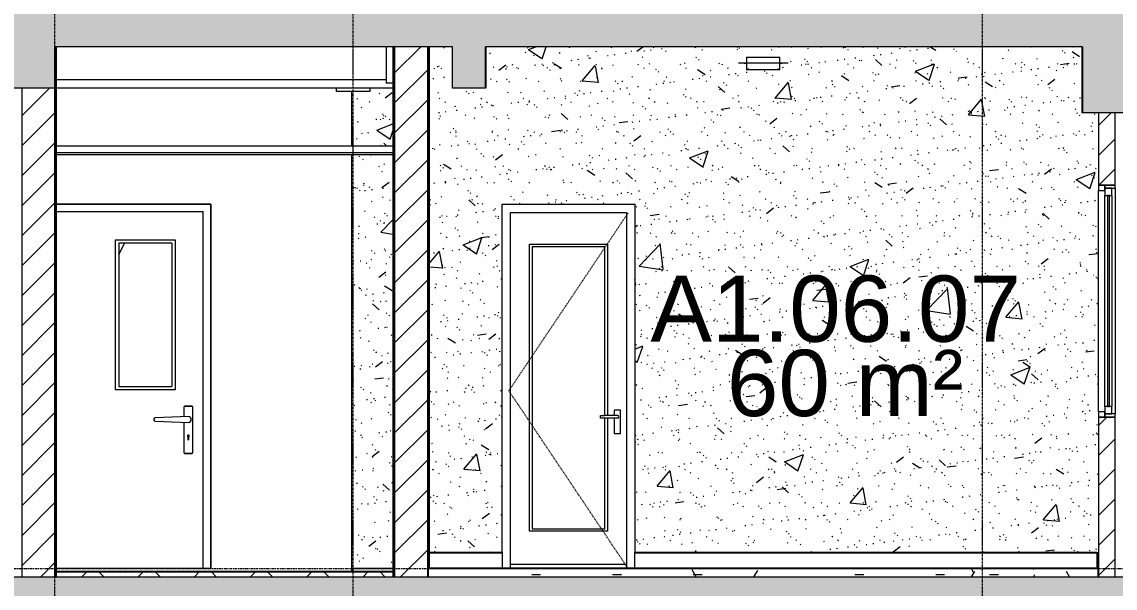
# Model space of a CAD drawing. Header units: millimetres. Extents: x 25061 to 259291, y -8723 to 35400.
# Drawn here: x 236610 to 243210, y 19082 to 22500 of the extents above; entities that cross this region are included whole.
import ezdxf

# ---------------------------------------------------------------- set-up
doc = ezdxf.new("R2010")
doc.units = ezdxf.units.MM
for name, pattern in [('Centre', [31.75, 6.35, -4.7625, 15.875, -4.7625]), ('Dash', [6.35, 3.175, -3.175]), ('Grid Line', [22.225, 12.7, -3.175, 3.175, -3.175])]:
    doc.linetypes.add(name, pattern=pattern)
for name, color, linetype, lineweight in [('0-2', 50, 'Continuous', 5), ('A-AREA-IDEN', 2, 'Continuous', 9), ('A-CLNG', 13, 'Continuous', 9), ('A-CLNG-3', 13, 'Continuous', 18), ('A-CLNG-PATT-3', 13, 'Continuous', 9), ('A-DETL-GENF-2', 7, 'Continuous', 9), ('A-DETL-GENF-HDLN-1', 7, 'Dash', 9), ('A-DETL-THIN', 151, 'Continuous', 9), ('A-DOOR', 31, 'Continuous', 9), ('A-DOOR-1', 7, 'Continuous', 9), ('A-DOOR-FRAM', 31, 'Continuous', 9), ('A-FLOR-1', 10, 'Continuous', 25), ('A-FLOR-3', 192, 'Continuous', 25), ('A-FLOR-HRAL-1', 253, 'Continuous', 9), ('A-FLOR-LEVL-2', 51, 'Centre', 9), ('A-FLOR-PATT-3', 8, 'Continuous', 9), ('A-FLOR-PATT-4', 67, 'Continuous', 9), ('A-GLAZ', 151, 'Continuous', 9), ('A-GLAZ-3', 7, 'Continuous', 9), ('A-WALL', 113, 'Continuous', 9), ('A-WALL-1', 113, 'Continuous', 18), ('A-WALL-2', 250, 'Continuous', 18), ('A-WALL-3', 7, 'Continuous', 9), ('A-WALL-PATT-1', 7, 'Continuous', 9), ('A-WALL-PATT-2', 9, 'Continuous', 9), ('A-WALL-PATT-4', 111, 'Continuous', 9), ('E-LITE-EQPM', 33, 'Continuous', 9), ('E-LITE-EQPM-1', 7, 'Continuous', 9), ('I-WALL', 2, 'Continuous', 9), ('I-WALL-1', 250, 'Continuous', 18), ('I-WALL-2', 7, 'Continuous', 9), ('I-WALL-3', 2, 'Continuous', 18), ('S-BEAM-1', 12, 'Continuous', 5), ('S-BEAM-2', 10, 'Continuous', 25), ('S-BEAM-3', 7, 'Continuous', 9), ('S-GRID-1', 1, 'Grid Line', 9)]:
    doc.layers.add(name, color=color, linetype=linetype, lineweight=lineweight)
doc.styles.add('Arial', font='arial.ttf', dxfattribs={"height": 400})
pattern_1 = [(45, (200382.47, 14125), (-84.8528, 84.8528), [])]
pattern_2 = [(50, (200382.5, 14125), (1165.978, -102.01), [121.92, -1341.12]), (355, (200382.5, 14125), (-225.554, 1222.763), [97.536, -1072.896]), (100.451, (200479.6, 14116.5), (940.433, 1120.746), [103.616, -1139.776]), (46.184, (200382.5, 14450.1), (1734.906, -269.074), [182.88, -2011.68]), (96.636, (200527, 14427.7), (1519.38, 1583.536), [155.424, -1709.665]), (351.184, (200382.5, 14450.1), (1519.39, 1583.52), [146.304, -1609.344]), (21, (200545, 14368.8), (970.332, -654.498), [121.92, -1341.12]), (326, (200545, 14368.8), (395.533, 1178.804), [97.536, -1072.896]), (71.451, (200625.9, 14314.3), (1365.87, 524.296), [103.616, -1139.776]), (37.5, (200382.47, 14125), (19.767, 541.1527), [53.645, -1006.246, 53.645, -1035.507, -1076.96]), (37.5, (200382.47, 14125), (19.767, 541.1527), [-2149.043, 53.645, -1023.315]), (7.5, (200382.5, 14125), (427.646, 641.156), [53.645, -567.334, 53.645, -981.862, -410.464]), (7.5, (200382.5, 14125), (427.646, 641.156), [-1656.486, 53.645, -356.819]), (327.5, (200019.96, 14125), (867.782, -36.665), [53.645, -352.755, 53.645, -1214.323, -1682.496]), (327.5, (200019.96, 14125), (867.782, -36.665), [-1674.368, 53.645, -1628.85]), (317.5, (199857.4, 14125), (948.028, 162.731), [53.645, -474.675, 53.645, -788.416, -1194.816]), (317.5, (199857.4, 14125), (948.028, 162.731), [-1370.38, 53.645, -1141.17])]
pattern_3 = [(37.5, (200382.47, 14125), (-5.1206, 156.61216), [5.364, -118.181, 5.364, -132.812, -132.08]), (37.5, (200382.47, 14125), (-5.1206, 156.61216), [-261.722, 5.364, -126.716]), (7.5, (200382.47, 14125), (143.847, 229.3842), [5.364, -61.285, 5.364, -105.989, -42.672]), (7.5, (200382.47, 14125), (143.847, 229.3842), [-178.003, 5.364, -37.308]), (327.5, (200282.5, 14125), (253.11758, 0.46008), [5.364, -35.276, 5.364, -140.94, -191.008]), (327.5, (200282.5, 14125), (253.11758, 0.46008), [-186.944, 5.364, -185.644]), (317.5, (200282.5, 14125), (244.3381, 71.3376), [5.364, -14.956, 5.364, -90.546, -109.728]), (317.5, (200282.5, 14125), (244.3381, 71.3376), [-116.23, 5.364, -104.364])]
pattern_4 = [(45, (200382.47, 14125), (-90.50967, 90.50967), [])]

# ---------------------------------------------------------------- blocks, each defined once
blk = doc.blocks.new('NCV_TKTC_KET CAU_rvt-2-TKCS_MẶT CẮT 2')
at = {"layer": 'S-BEAM-1'}
for points in [[(-41852.6, 22100), (-41852.6, 22100), (-41852.6, 22205.4)], [(-38252.6, 21950), (-38252.5, 21950), (-38252.6, 22205.4)]]:
    blk.add_hatch(color=256, dxfattribs=at).paths.add_polyline_path(points)
at = {"layer": 'S-BEAM-2'}
for p, q in [((-41852.6, 22100), (-41852.6, 22350)), ((-38252.6, 22350), (-38252.6, 21950))]:
    blk.add_line(p, q, dxfattribs=at)
at = {"layer": 'S-BEAM-3'}
for p, q in [((-42452.7, 22350), (-42452.7, 22130)), ((-42452.7, 22150), (-44442.6, 22150)), ((-42412.6, 22130), (-42452.7, 22130)), ((-42412.6, 22100), (-44442.6, 22100)), ((-42752.6, 22080), (-42752.6, 22100)), ((-42552.6, 22080), (-42752.6, 22080)), ((-42552.6, 22100), (-42552.6, 22080))]:
    blk.add_line(p, q, dxfattribs=at)
blk = doc.blocks.new('DOOR_CW_01 CANH MO-PANEL KINH - DIG_02-800x2200-CỬA NHÔM KÍNH-400864-TKCS_MẶT CẮT 2')
at = {"layer": 'A-DETL-GENF-HDLN-1'}
for p, q in [((-116112.6, 6673.5), (-115392.6, 7747)), ((-115392.6, 5600), (-116112.6, 6673.5))]:
    blk.add_line(p, q, dxfattribs=at)
at = {"layer": 'A-DOOR-1'}
for p, q in [((-116102.6, 5600), (-116102.6, 7750)), ((-116102.6, 7750), (-115402.6, 7750)), ((-115402.6, 7750), (-115402.6, 5600)), ((-115987.6, 7558), (-115517.6, 7558)), ((-115987.6, 5826), (-115987.6, 7558)), ((-115532.6, 7543), (-115972.6, 7543)), ((-115972.6, 7543), (-115972.6, 5841)), ((-115532.6, 6524.5), (-115532.6, 7543)), ((-115517.6, 7558), (-115517.6, 6524.5)), ((-115477.3, 6556), (-115477.3, 6524.5)), ((-115437.8, 6556), (-115477.3, 6556)), ((-115437.8, 6416), (-115437.8, 6556)), ((-115558.4, 6524.5), (-115532.6, 6524.5)), ((-115558.4, 6507.5), (-115558.4, 6524.5)), ((-115532.6, 6507.5), (-115558.4, 6507.5)), ((-115457.6, 6524.5), (-115532.6, 6524.5)), ((-115532.6, 5841), (-115532.6, 6507.5)), ((-115457.6, 6507.5), (-115532.6, 6507.5)), ((-115517.6, 6507.5), (-115517.6, 5826)), ((-115477.3, 6507.5), (-115477.3, 6416)), ((-115477.3, 6416), (-115437.8, 6416)), ((-115517.6, 5826), (-115987.6, 5826)), ((-115972.6, 5841), (-115532.6, 5841)), ((-116152.6, 5700), (-116152.6, 5695)), ((-115352.6, 5695), (-115352.6, 5700)), ((-116102.6, 5626), (-115402.6, 5626))]:
    blk.add_line(p, q, dxfattribs=at)
for start, end in [(0, 90), (270, 360)]:
    blk.add_arc((-115457.6, 6516), 8.5, start, end, dxfattribs=at)
blk = doc.blocks.new('M_Fixed - 900 x 1400-V148-TKCS_MẶT CẮT 2')
at = {"layer": 'A-GLAZ-3'}
for p, q in [((-38115.564287, 7915), (-38152.564287, 7915)), ((-38152.564287, 7915), (-38152.564287, 7883)), ((-38152.564287, 7883), (-38115.564287, 7883)), ((-38152.564287, 6547), (-38152.564287, 7883)), ((-38052.564287, 7915), (-38115.564287, 7915)), ((-38115.564287, 7915), (-38115.564287, 7896)), ((-38115.564287, 7883), (-38115.564287, 7915)), ((-38071.564287, 7896), (-38115.564287, 7896)), ((-38115.564287, 7896), (-38115.564287, 7852)), ((-38115.564287, 7896), (-38052.564287, 7896)), ((-38071.564287, 7852), (-38071.564287, 7896)), ((-38052.564287, 7896), (-38052.564287, 7915)), ((-38052.564287, 7896), (-38052.564287, 6534)), ((-38115.564287, 7852), (-38071.564287, 7852)), ((-38115.564287, 6578), (-38115.564287, 7852)), ((-38087.564287, 7852), (-38099.564287, 7852)), ((-38099.564287, 7852), (-38099.564287, 6578)), ((-38087.564287, 6578), (-38087.564287, 7852)), ((-38071.564287, 7852), (-38071.564287, 6578)), ((-38115.564287, 6547), (-38152.564287, 6547)), ((-38152.564287, 6547), (-38152.564287, 6515)), ((-38071.564287, 6578), (-38115.564287, 6578)), ((-38115.564287, 6578), (-38115.564287, 6534)), ((-38115.564287, 6515), (-38115.564287, 6547)), ((-38099.564287, 6578), (-38087.564287, 6578)), ((-38071.564287, 6534), (-38071.564287, 6578)), ((-38152.564287, 6515), (-38115.564287, 6515)), ((-38115.564287, 6534), (-38071.564287, 6534)), ((-38052.564287, 6534), (-38115.564287, 6534)), ((-38115.564287, 6534), (-38115.564287, 6515)), ((-38115.564287, 6515), (-38052.564287, 6515)), ((-38052.564287, 6515), (-38052.564287, 6534))]:
    blk.add_line(p, q, dxfattribs=at)
blk = doc.blocks.new('LIC_08-ĐÈN LED TRÒN GẮN NỔI - LIC_08 - ĐÈN LED TRÒN GẮN NỔI_ P_18W_ ÁNH SÁNG TRẮNG 6000K-V151-TKCS_MẶT CẮT 2')
at = {"layer": 'E-LITE-EQPM-1'}
for p, q in [((-114152.1, 8650), (-114202.1, 8650)), ((-114167.1, 8650), (-114154, 8650)), ((-113940.5, 8650), (-114167.1, 8650)), ((-114152.1, 8687), (-114152.1, 8610)), ((-114152.1, 8687), (-114052.1, 8687)), ((-114052.1, 8687), (-113952.1, 8687)), ((-113952.1, 8610), (-113952.1, 8687)), ((-113902.1, 8650), (-113952.1, 8650)), ((-113949.2, 8650), (-113940.5, 8650)), ((-114052.1, 8610), (-114152.1, 8610)), ((-114142.1, 8618), (-114142.1, 8615)), ((-113952.1, 8610), (-114052.1, 8610)), ((-113962.1, 8615), (-113962.1, 8618))]:
    blk.add_line(p, q, dxfattribs=at)
blk = doc.blocks.new('Railing - Railing-915960-TKCS_MẶT CẮT 2')
at = {"layer": 'A-FLOR-HRAL-1'}
for p, q in [((-40952.564287, 5600), (-40952.564287, 5695)), ((-40952.564287, 5695), (-38162.564287, 5695))]:
    blk.add_line(p, q, dxfattribs=at)
blk = doc.blocks.new('Railing - Railing-915961-TKCS_MẶT CẮT 2')
at = {"layer": 'A-FLOR-HRAL-1'}
for p, q in [((-42192.564287, 5695), (-42202.564287, 5695)), ((-42202.564287, 5695), (-42202.564287, 5600)), ((-42192.564287, 5600), (-42192.564287, 5695)), ((-42192.564287, 5695), (-41752.564287, 5695)), ((-41752.564287, 5695), (-41752.564287, 5600)), ((-38152.564287, 5695), (-38162.564287, 5695)), ((-38162.564287, 5695), (-38162.564287, 5600)), ((-38152.564287, 5600), (-38152.564287, 5695)), ((-42202.564287, 5600), (-42192.564287, 5600)), ((-38162.564287, 5600), (-38152.564287, 5600))]:
    blk.add_line(p, q, dxfattribs=at)
blk = doc.blocks.new('NCV_TKTC_TANG 6 - 8_rvt-6-TKCS_MẶT CẮT 2')
at = {"layer": 'A-FLOR-PATT-4'}
h = blk.add_hatch(dxfattribs=at)
h.set_pattern_fill('FP_36', color=256, style=0, pattern_type=2)
h.set_pattern_definition([(0, (-80880.3, 14125), (650.24, 162.56), [53.645, -434.035, 53.645, -3034.995]), (0, (-80880.3, 14125), (650.24, 162.56), [-541.325, -434.035, 53.645, -921.715, -1625.6]), (0, (-80880.3, 14125), (650.24, 162.56), [-1950.72, 53.645, -434.035, 53.645, -1084.275]), (0, (-80880.3, 14125), (650.24, 162.56), [-2492.045, -271.475, 53.645, -759.155]), (120, (-80636.46, 14206.28), (-465.9011, 481.84436), [53.645, -434.035, 53.645, -3034.995]), (120, (-80636.46, 14206.28), (-465.9011, 481.84436), [-541.325, -434.035, 53.645, -921.715, -1625.6]), (120, (-80636.46, 14206.28), (-465.9011, 481.84436), [-1950.72, 53.645, -434.035, 53.645, -1084.275]), (120, (-80636.46, 14206.28), (-465.9011, 481.84436), [-2492.045, -271.475, 53.645, -759.155]), (240, (-80555.18, 14531.4), (-184.3389, -644.40436), [53.645, -434.035, 53.645, -3034.995]), (240, (-80555.18, 14531.4), (-184.3389, -644.40436), [-541.325, -434.035, 53.645, -921.715, -1625.6]), (240, (-80555.18, 14531.4), (-184.3389, -644.40436), [-1950.72, 53.645, -434.035, 53.645, -1084.275]), (240, (-80555.18, 14531.4), (-184.3389, -644.40436), [-2492.045, -271.475, 53.645, -759.155])])
h.paths.add_polyline_path([(-38152.6, 19150), (-38152.6, 19200), (-42202.6, 19200), (-42202.6, 19150), (-38536.2, 19150)])
at = {"layer": 'A-WALL-PATT-1'}
h = blk.add_hatch(dxfattribs=at)
h.set_pattern_fill('FP_39', color=256, style=0, pattern_type=2)
h.set_pattern_definition([(45, (-80880.3, 14125), (-84.8528, 84.8528), [])])
h.paths.add_polyline_path([(-42192.6, 19300), (-42192.6, 22350), (-42202.6, 22350), (-42202.6, 19300)])
at = {"layer": 'A-WALL-PATT-2'}
h = blk.add_hatch(dxfattribs=at)
h.set_pattern_fill('FP_37', color=256, style=0, pattern_type=2)
h.set_pattern_definition([(50, (-80880.3, 14125), (1165.978, -102.01), [121.92, -1341.12]), (355, (-80880.3, 14125), (-225.554, 1222.763), [97.536, -1072.896]), (100.451, (-80783.1, 14116.5), (940.433, 1120.746), [103.616, -1139.776]), (46.184, (-80880.3, 14450.1), (1734.906, -269.074), [182.88, -2011.68]), (96.636, (-80735.7, 14427.7), (1519.38, 1583.536), [155.424, -1709.665]), (351.184, (-80880.3, 14450.1), (1519.39, 1583.52), [146.304, -1609.344]), (21, (-80717.7, 14368.8), (970.332, -654.498), [121.92, -1341.12]), (326, (-80717.7, 14368.8), (395.533, 1178.804), [97.536, -1072.896]), (71.451, (-80636.9, 14314.3), (1365.87, 524.296), [103.616, -1139.776]), (37.5, (-80880.3, 14125), (19.767, 541.1527), [53.645, -1006.246, 53.645, -1035.507, -1076.96]), (37.5, (-80880.3, 14125), (19.767, 541.1527), [-2149.043, 53.645, -1023.315]), (7.5, (-80880.3, 14125), (427.646, 641.156), [53.645, -567.334, 53.645, -981.862, -410.464]), (7.5, (-80880.3, 14125), (427.646, 641.156), [-1656.486, 53.645, -356.819]), (327.5, (-81242.8, 14125), (867.782, -36.665), [53.645, -352.755, 53.645, -1214.323, -1682.496]), (327.5, (-81242.8, 14125), (867.782, -36.665), [-1674.368, 53.645, -1628.85]), (317.5, (-81405.4, 14125), (948.028, 162.731), [53.645, -474.675, 53.645, -788.416, -1194.816]), (317.5, (-81405.4, 14125), (948.028, 162.731), [-1370.38, 53.645, -1141.17])])
h.paths.add_polyline_path([(-42192.6, 19300), (-41752.6, 19300), (-41752.6, 21400), (-40952.6, 21400), (-40952.6, 19300), (-38152.6, 19300), (-38152.6, 21950), (-38252.6, 21950), (-38252.6, 22350), (-41852.6, 22350), (-41852.6, 22100), (-42052.6, 22100), (-42052.6, 22350), (-42192.6, 22350), (-42192.6, 19346.7)])
h.paths.add_polyline_path([(-40087.2, 22210), (-40277.2, 22210), (-40277.2, 22287), (-40077.2, 22287), (-40077.2, 22210), (-40080.6, 22210)])
h = blk.add_hatch(dxfattribs=at)
h.set_pattern_fill('FP_38', color=256, style=0, pattern_type=2)
h.set_pattern_definition([(37.5, (-80880.3, 14125), (-5.1206, 156.61216), [5.364, -118.181, 5.364, -132.812, -132.08]), (37.5, (-80880.3, 14125), (-5.1206, 156.61216), [-261.722, 5.364, -126.716]), (7.5, (-80880.3, 14125), (143.847, 229.3842), [5.364, -61.285, 5.364, -105.989, -42.672]), (7.5, (-80880.3, 14125), (143.847, 229.3842), [-178.003, 5.364, -37.308]), (327.5, (-80980.28, 14125), (253.11758, 0.46008), [5.364, -35.276, 5.364, -140.94, -191.008]), (327.5, (-80980.28, 14125), (253.11758, 0.46008), [-186.944, 5.364, -185.644]), (317.5, (-80980.28, 14125), (244.3381, 71.3376), [5.364, -14.956, 5.364, -90.546, -109.728]), (317.5, (-80980.28, 14125), (244.3381, 71.3376), [-116.23, 5.364, -104.364])])
h.paths.add_polyline_path([(-42192.6, 19300), (-41752.6, 19300), (-41752.6, 21400), (-40952.6, 21400), (-40952.6, 19300), (-38152.6, 19300), (-38152.6, 21950), (-38252.6, 21950), (-38252.6, 22350), (-41852.6, 22350), (-41852.6, 22100), (-42052.6, 22100), (-42052.6, 22350), (-42192.6, 22350), (-42192.6, 19346.7)])
h.paths.add_polyline_path([(-40087.2, 22210), (-40277.2, 22210), (-40277.2, 22287), (-40077.2, 22287), (-40077.2, 22210), (-40080.6, 22210)])
h = blk.add_hatch(dxfattribs=at)
h.set_pattern_fill('FP_34', color=256, style=0, pattern_type=2)
h.set_pattern_definition([(45, (-80880.3, 14125), (-90.50967, 90.50967), [])])
h.paths.add_polyline_path([(-38152.6, 19150), (-38052.6, 19150), (-38052.6, 20115), (-38152.6, 20115), (-38152.6, 19300)])
h.paths.add_polyline_path([(-38052.6, 21515), (-38052.6, 21950), (-38152.6, 21950), (-38152.6, 21515)])
at = {"layer": 'A-FLOR-1'}
for p, q in [((-38152.6, 19200), (-42202.6, 19200)), ((-42202.6, 19200), (-42202.6, 19150)), ((-38152.6, 19150), (-38152.6, 19200))]:
    blk.add_line(p, q, dxfattribs=at)
at = {"layer": 'A-WALL-2'}
for p, q in [((-38152.6, 21515), (-38052.6, 21515)), ((-38052.6, 20115), (-38152.6, 20115)), ((-38152.6, 19300), (-38152.6, 19150)), ((-38052.6, 19150), (-38052.6, 19250))]:
    blk.add_line(p, q, dxfattribs=at)
at = {"layer": 'A-WALL-3'}
for p, q in [((-38152.6, 21950), (-38152.6, 21515)), ((-38052.6, 21515), (-38052.6, 21950)), ((-38152.6, 20115), (-38152.6, 19300)), ((-38052.6, 19250), (-38052.6, 20115))]:
    blk.add_line(p, q, dxfattribs=at)
at = {"layer": 'I-WALL-1'}
for p, q in [((-42202.6, 22350), (-42202.6, 19300)), ((-42192.6, 19300), (-42192.6, 22350)), ((-42202.6, 19300), (-42192.6, 19300))]:
    blk.add_line(p, q, dxfattribs=at)
at = {"layer": 'I-WALL-2'}
for p, q in [((-41752.6, 19300), (-41752.6, 21400)), ((-41752.6, 21400), (-40952.6, 21400)), ((-40952.6, 21400), (-40952.6, 19300)), ((-42192.6, 19300), (-41752.6, 19300)), ((-40952.6, 19300), (-38162.6, 19300))]:
    blk.add_line(p, q, dxfattribs=at)
at = {"layer": ''}
for name in ['Railing - Railing-915961-TKCS_MẶT CẮT 2', 'Railing - Railing-915960-TKCS_MẶT CẮT 2']:
    blk.add_blockref(name, (0, 13600), dxfattribs=at)
at = {"layer": 'A-DOOR'}
blk.add_blockref('DOOR_CW_01 CANH MO-PANEL KINH - DIG_02-800x2200-CỬA NHÔM KÍNH-400864-TKCS_MẶT CẮT 2', (74400, 13600), dxfattribs=at)
at = {"layer": 'A-GLAZ'}
blk.add_blockref('M_Fixed - 900 x 1400-V148-TKCS_MẶT CẮT 2', (0, 13600), dxfattribs=at)
at = {"layer": 'E-LITE-EQPM'}
blk.add_blockref('LIC_08-ĐÈN LED TRÒN GẮN NỔI - LIC_08 - ĐÈN LED TRÒN GẮN NỔI_ P_18W_ ÁNH SÁNG TRẮNG 6000K-V151-TKCS_MẶT CẮT 2', (73874.9, 13600), dxfattribs=at)
blk = doc.blocks.new('FD_04 - FD_04-900x2200mm-V378-TKCS_MẶT CẮT 2')
at = {"layer": 'A-DOOR'}
h = blk.add_hatch(dxfattribs=at)
h.set_pattern_fill('FP_35', color=256, style=0, pattern_type=2)
h.set_pattern_definition([(63.435, (-78970.7, 14236.3), (-0.002, 1625.6), [567.96, -3066.99]), (63.435, (-80596.3, 14236.3), (-0.002, 1625.6), [567.96, -3066.99]), (63.435, (-78192.5, 14550.35), (-0.002, 1625.6), [567.96, -3066.99]), (63.435, (-79818.1, 14550.35), (-0.002, 1625.6), [567.96, -3066.99]), (63.435, (-78310.3, 14439.5), (-0.002, 1625.6), [567.96, -3066.99]), (63.435, (-79935.9, 14439.5), (-0.002, 1625.6), [567.96, -3066.99]), (63.435, (-78430.35, 15074.4), (-0.002, 1625.6), [276.055, -3358.896]), (63.435, (-80055.95, 15074.4), (-0.002, 1625.6), [276.055, -3358.896]), (63.435, (-78508.9, 14976.15), (-0.002, 1625.6), [567.96, -3066.99]), (63.435, (-80134.5, 14976.15), (-0.002, 1625.6), [567.96, -3066.99]), (63.435, (-78495, 15046.7), (-0.002, 1625.6), [567.96, -3066.99]), (63.435, (-80120.6, 15046.7), (-0.002, 1625.6), [567.96, -3066.99]), (63.435, (-79150.9, 14737.2), (-0.002, 1625.6), [567.96, -3066.99]), (63.435, (-80776.5, 14737.2), (-0.002, 1625.6), [567.96, -3066.99]), (63.435, (-79137, 14820.35), (-0.002, 1625.6), [567.96, -3066.99]), (63.435, (-80762.6, 14820.35), (-0.002, 1625.6), [567.96, -3066.99]), (63.435, (-79133.3, 14880.3), (-0.002, 1625.6), [567.96, -3066.99]), (63.435, (-80758.9, 14880.3), (-0.002, 1625.6), [567.96, -3066.99])])
h.paths.add_polyline_path([(-44067.6, 20300), (-43747.6, 20300), (-43747.6, 21165), (-44067.6, 21165), (-44067.6, 20354.7)])
for p, q in [((-44087.6, 21185), (-43727.6, 21185)), ((-44087.6, 20280), (-44087.6, 21185)), ((-44067.6, 21165), (-44067.6, 20300)), ((-43747.6, 21165), (-44067.6, 21165)), ((-43747.6, 21165), (-43747.6, 20300)), ((-43727.6, 21185), (-43727.6, 20280)), ((-43727.6, 20280), (-44087.6, 20280)), ((-44067.6, 20300), (-43747.6, 20300)), ((-43675.1, 20172.5), (-43675.1, 20116.5)), ((-43627.6, 20180), (-43667.6, 20180)), ((-43667.6, 20180), (-43627.6, 20180)), ((-43620.1, 19902.5), (-43620.1, 20172.5)), ((-43647.6, 20117.5), (-43847.9, 20110)), ((-43847.9, 20090), (-43647.6, 20082.5)), ((-43675.1, 20083.5), (-43675.1, 19902.5)), ((-43648.3, 19997), (-43648.3, 20003)), ((-43646.9, 20003), (-43646.9, 19997)), ((-43651.1, 19995.1), (-43651.1, 19981.2)), ((-43644.1, 19981.2), (-43644.1, 19995.1)), ((-43667.5, 19895), (-43627.6, 19895)), ((-43627.6, 19895), (-43667.5, 19895))]:
    blk.add_line(p, q, dxfattribs=at)
at = {"layer": 'A-DOOR', "flags": 128}
for points in [[(-43667.6, 20180), (-43667.9, 20180), (-43668.2, 20180), (-43668.5, 20179.9), (-43668.8, 20179.9), (-43669.1, 20179.9), (-43669.3, 20179.8), (-43669.6, 20179.7), (-43669.9, 20179.6), (-43670.2, 20179.5), (-43670.5, 20179.4), (-43670.8, 20179.3), (-43671, 20179.2), (-43671.3, 20179), (-43671.5, 20178.9), (-43671.8, 20178.7), (-43672, 20178.5), (-43672.3, 20178.3), (-43672.5, 20178.1), (-43672.7, 20177.9), (-43672.9, 20177.7), (-43673.1, 20177.5), (-43673.3, 20177.3), (-43673.5, 20177), (-43673.7, 20176.8), (-43673.9, 20176.6), (-43674, 20176.3), (-43674.2, 20176), (-43674.3, 20175.8), (-43674.4, 20175.5), (-43674.6, 20175.2), (-43674.7, 20174.9), (-43674.7, 20174.7), (-43674.8, 20174.4), (-43674.9, 20174.1), (-43675, 20173.8), (-43675, 20173.5), (-43675, 20173.2), (-43675.1, 20172.9), (-43675.1, 20172.6), (-43675.1, 20172.5)], [(-43620.1, 20172.5), (-43620.1, 20172.8), (-43620.1, 20173.1), (-43620.1, 20173.4), (-43620.2, 20173.7), (-43620.2, 20174), (-43620.3, 20174.3), (-43620.4, 20174.6), (-43620.4, 20174.9), (-43620.5, 20175.1), (-43620.7, 20175.4), (-43620.8, 20175.7), (-43620.9, 20176), (-43621.1, 20176.2), (-43621.2, 20176.5), (-43621.4, 20176.7), (-43621.5, 20177), (-43621.7, 20177.2), (-43621.9, 20177.4), (-43622.1, 20177.7), (-43622.3, 20177.9), (-43622.6, 20178.1), (-43622.8, 20178.3), (-43623, 20178.5), (-43623.3, 20178.6), (-43623.5, 20178.8), (-43623.8, 20179), (-43624, 20179.1), (-43624.3, 20179.3), (-43624.6, 20179.4), (-43624.8, 20179.5), (-43625.1, 20179.6), (-43625.4, 20179.7), (-43625.7, 20179.8), (-43626, 20179.8), (-43626.3, 20179.9), (-43626.6, 20179.9), (-43626.9, 20180), (-43627.2, 20180), (-43627.5, 20180), (-43627.6, 20180)], [(-43675.1, 19902.5), (-43675.1, 19902.2), (-43675, 19901.9), (-43675, 19901.6), (-43675, 19901.3), (-43674.9, 19901), (-43674.8, 19900.7), (-43674.8, 19900.4), (-43674.7, 19900.2), (-43674.6, 19899.9), (-43674.5, 19899.6), (-43674.3, 19899.3), (-43674.2, 19899), (-43674.1, 19898.8), (-43673.9, 19898.5), (-43673.8, 19898.3), (-43673.6, 19898), (-43673.4, 19897.8), (-43673.2, 19897.6), (-43673, 19897.3), (-43672.8, 19897.1), (-43672.6, 19896.9), (-43672.3, 19896.7), (-43672.1, 19896.5), (-43671.9, 19896.4), (-43671.6, 19896.2), (-43671.4, 19896), (-43671.1, 19895.9), (-43670.8, 19895.8), (-43670.5, 19895.6), (-43670.3, 19895.5), (-43670, 19895.4), (-43669.7, 19895.3), (-43669.4, 19895.2), (-43669.1, 19895.2), (-43668.8, 19895.1), (-43668.5, 19895.1), (-43668.2, 19895), (-43667.9, 19895), (-43667.6, 19895), (-43667.5, 19895)], [(-43627.6, 19895), (-43627.3, 19895), (-43627, 19895), (-43626.7, 19895.1), (-43626.4, 19895.1), (-43626.1, 19895.1), (-43625.8, 19895.2), (-43625.5, 19895.3), (-43625.2, 19895.4), (-43624.9, 19895.5), (-43624.6, 19895.6), (-43624.4, 19895.7), (-43624.1, 19895.8), (-43623.8, 19896), (-43623.6, 19896.1), (-43623.3, 19896.3), (-43623.1, 19896.5), (-43622.8, 19896.7), (-43622.6, 19896.9), (-43622.4, 19897.1), (-43622.2, 19897.3), (-43622, 19897.5), (-43621.8, 19897.7), (-43621.6, 19898), (-43621.4, 19898.2), (-43621.3, 19898.4), (-43621.1, 19898.7), (-43620.9, 19899), (-43620.8, 19899.2), (-43620.7, 19899.5), (-43620.6, 19899.8), (-43620.5, 19900.1), (-43620.4, 19900.3), (-43620.3, 19900.6), (-43620.2, 19900.9), (-43620.2, 19901.2), (-43620.1, 19901.5), (-43620.1, 19901.8), (-43620.1, 19902.1), (-43620.1, 19902.4), (-43620.1, 19902.5)]]:
    blk.add_lwpolyline(points, dxfattribs=at)
at = {"layer": 'A-DOOR'}
for centre, radius, start, end in [((-43667.6, 20172.5), 7.5, 150, 180), ((-43667.6, 20172.5), 7.5, 90, 120), ((-43627.6, 20172.5), 7.5, 60, 90), ((-43627.6, 20172.5), 7.5, 0, 30), ((-43847.6, 20100), 10, 92.14558, 180), ((-43847.6, 20100), 10, 180, 267.85442), ((-43647.6, 20100), 17.5, 0, 90), ((-43647.6, 20100), 17.5, 270, 0), ((-43647.6, 20000), 6, 305.68533, 234.31467), ((-43647.6, 20003), 0.7, 0, 180), ((-43647.6, 20003), 0.7, 0, 180), ((-43647.6, 19981.2), 3.5, 180, 0), ((-43647.6, 19997), 0.7, 180, 0), ((-43647.6, 19997), 0.7, 180, 0), ((-43667.5, 19902.5), 7.52, 180, 210), ((-43667.5, 19902.5), 7.52, 240, 270), ((-43627.6, 19902.5), 7.5, 270, 300), ((-43627.6, 19902.5), 7.5, 330, 0)]:
    blk.add_arc(centre, radius, start, end, dxfattribs=at)
at = {"layer": 'A-DOOR-FRAM'}
for p, q in [((-43512.6, 21400), (-44442.6, 21400)), ((-43512.6, 19200), (-43512.6, 21400)), ((-44442.6, 21355), (-43557.6, 21355)), ((-43557.6, 19200), (-43557.6, 21355)), ((-43512.6, 19200), (-43557.6, 19200))]:
    blk.add_line(p, q, dxfattribs=at)

msp = doc.modelspace()

# ---------------------------------------------------------------- hatches: boundary and pattern name
at = {"layer": 'A-CLNG-PATT-3'}
h = msp.add_hatch(dxfattribs=at)
h.set_pattern_fill('FP_41', color=256, style=0, pattern_type=2)
h.set_pattern_definition([(0, (200382.47, 14125), (1300.48, 325.12), [53.645, -921.715, 53.645, -6123.635]), (0, (200382.47, 14125), (1300.48, 325.12), [-1029.005, -921.715, 53.645, -1897.075, -3251.2]), (0, (200382.47, 14125), (1300.48, 325.12), [-3901.44, 53.645, -921.715, 53.645, -2222.195]), (0, (200382.47, 14125), (1300.48, 325.12), [-4930.445, -596.595, 53.645, -1571.955]), (120, (200870.15, 14287.56), (-931.8022, 963.6887), [53.645, -921.715, -6177.28]), (120, (200870.15, 14287.56), (-931.8022, 963.6887), [-975.36, 53.645, -921.715, -5201.92]), (120, (200870.15, 14287.56), (-931.8022, 963.6887), [-1950.72, 53.645, -1897.075, -3251.2]), (120, (200870.15, 14287.56), (-931.8022, 963.6887), [-3901.44, 53.645, -921.715, -2275.84]), (120, (200870.15, 14287.56), (-931.8022, 963.6887), [-4876.8, 53.645, -596.595, -1625.6]), (120, (200870.15, 14287.56), (-931.8022, 963.6887), [-5527.04, 53.645, -1571.955]), (240, (201032.7, 14937.8), (-368.6778, -1288.8087), [53.645, -921.715, -6177.28]), (240, (201032.7, 14937.8), (-368.6778, -1288.8087), [-975.36, 53.645, -921.715, -5201.92]), (240, (201032.7, 14937.8), (-368.6778, -1288.8087), [-1950.72, 53.645, -1897.075, -3251.2]), (240, (201032.7, 14937.8), (-368.6778, -1288.8087), [-3901.44, 53.645, -921.715, -2275.84]), (240, (201032.7, 14937.8), (-368.6778, -1288.8087), [-4876.8, 53.645, -596.595, -1625.6]), (240, (201032.7, 14937.8), (-368.6778, -1288.8087), [-5527.04, 53.645, -1571.955])])
h.paths.add_polyline_path([(237706.8, 21700), (238860.1, 21700), (238860.1, 21710), (236810.2, 21710), (236810.2, 21700), (237657.1, 21700)])
at = {"layer": 'A-DETL-GENF-2'}
h = msp.add_hatch(color=256, dxfattribs=at)
h.paths.add_polyline_path([(154310.3, 21950), (154310.3, 22550), (154010.3, 22550), (154010.3, 21950)])
h.paths.add_polyline_path([(247310.3, 21950), (247610.2, 21950), (247610.2, 22550), (247310.3, 22550)])
h.paths.add_polyline_path([(243310.2, 21950), (243310.2, 22330), (244910.2, 22330), (244910.2, 22100), (245110.2, 22100), (245110.2, 22700), (244910.2, 22700), (244910.2, 22550), (227810.3, 22550), (227810.3, 21950), (228110.3, 21950), (228110.3, 22330), (232109.9, 22330), (232109.9, 22150), (232309.9, 22150), (232309.9, 22350), (236210.2, 22350), (236210.2, 22100), (236810.2, 22100), (236810.2, 22350), (239210.2, 22350), (239210.2, 22100), (239410.1, 22100), (239410.1, 22350), (243010.3, 22350), (243010.3, 21950)])
h.paths.add_polyline_path([(173510.3, 21950), (173810.3, 21950), (173810.3, 22700), (173610.3, 22700), (173610.3, 22550), (156710.2, 22550), (156710.2, 22700), (156510.2, 22700), (156510.2, 22100), (156710.2, 22100), (156710.2, 22330), (158310.3, 22330), (158310.3, 21950), (158610.3, 21950), (158610.3, 22350), (162210.3, 22350), (162210.3, 22100), (162410.2, 22100), (162410.2, 22350), (164810.2, 22350), (164810.2, 22100), (165410.3, 22100), (165410.3, 22350), (169310.6, 22350), (169310.6, 22150), (169510.6, 22150), (169510.6, 22330), (173510.3, 22330)])
h = msp.add_hatch(color=256, dxfattribs=at)
h.paths.add_polyline_path([(154310.3, 18550), (154310.3, 19150), (154010.3, 19150), (154010.3, 18550)])
h.paths.add_polyline_path([(243010.3, 18550), (243310.2, 18550), (243310.2, 18930), (244910.2, 18930), (244910.2, 18700), (245110.2, 18700), (245110.2, 19300), (244910.2, 19300), (244910.2, 19150), (227810.3, 19150), (227810.3, 18550), (228110.3, 18550), (228110.3, 18930), (232109.9, 18930), (232109.9, 18750), (232309.9, 18750), (232309.9, 18950), (236210.2, 18950), (236210.2, 18700), (236810.2, 18700), (236810.2, 18950), (239210.2, 18950), (239210.2, 18700), (239410.1, 18700), (239410.1, 18950), (243010.3, 18950)])
h.paths.add_polyline_path([(247310.3, 18550), (247610.2, 18550), (247610.2, 19150), (247310.3, 19150), (247310.3, 19120.9)])
h.paths.add_polyline_path([(158610.3, 18550), (158610.3, 18950), (162210.3, 18950), (162210.3, 18700), (162410.2, 18700), (162410.2, 18950), (164810.2, 18950), (164810.2, 18700), (165410.3, 18700), (165410.3, 18950), (169310.6, 18950), (169310.6, 18750), (169510.6, 18750), (169510.6, 18930), (173510.3, 18930), (173510.3, 18550), (173810.3, 18550), (173810.3, 19300), (173610.3, 19300), (173610.3, 19150), (156710.2, 19150), (156710.2, 19300), (156510.2, 19300), (156510.2, 18700), (156710.2, 18700), (156710.2, 18930), (158310.3, 18930), (158310.3, 18550), (158433.9, 18550)])
at = {"layer": 'A-FLOR-PATT-3'}
h = msp.add_hatch(dxfattribs=at)
h.set_pattern_fill('FP_40', color=256, style=0, pattern_type=2)
h.set_pattern_definition([(45, (200382.47, 14125), (-169.7056, 169.7056), []), (135, (200382.47, 14125), (-169.7056, -169.7056), [])])
h.paths.add_polyline_path([(238860.1, 19150), (238860.1, 19180), (236810.1, 19180), (236810.1, 19150), (238750.5, 19150)])
h.paths.add_polyline_path([(164000.4, 19150), (164810.2, 19150), (164810.2, 19180), (162760.3, 19180), (162760.3, 19150), (163580.3, 19150)])
at = {"layer": 'A-WALL-PATT-4'}
h = msp.add_hatch(dxfattribs=at)
h.set_pattern_fill('FP_39', color=256, style=0, pattern_type=2)
h.set_pattern_definition(pattern_1)
h.paths.add_polyline_path([(236820.1, 19200), (236820.1, 22350), (236810.2, 22350), (236810.1, 19200)])
h.paths.add_polyline_path([(236820.1, 22550), (236820.1, 22600), (236810.1, 22600), (236810.1, 22550), (236817.6, 22550)])
h = msp.add_hatch(dxfattribs=at)
h.set_pattern_fill('FP_37', color=256, style=0, pattern_type=2)
h.set_pattern_definition(pattern_2)
h.paths.add_polyline_path([(238750.5, 19200), (238850.1, 19200), (238850.1, 21700), (238600.2, 21700), (238600.2, 19200)])
h.paths.add_polyline_path([(241026.5, 19295), (241060.2, 19295), (241060.2, 19300), (240500.1, 19300), (240500.1, 19295)])
h.paths.add_polyline_path([(239510.1, 19295), (239510.1, 19300), (239060.2, 19300), (239060.2, 19295), (239148.1, 19295)])
h.paths.add_polyline_path([(238750.5, 21750), (238850.1, 21750), (238850.1, 22100), (238710.2, 22100), (238710.2, 22080), (238600.2, 22080), (238600.2, 21750), (238710.2, 21750)])
h.paths.add_polyline_path([(238600.2, 22580), (238850.1, 22580), (238850.1, 22600), (238600.2, 22600)])
h.paths.add_polyline_path([(238860.1, 22580), (238860.2, 22580), (238860.1, 22600)])
h = msp.add_hatch(dxfattribs=at)
h.set_pattern_fill('FP_38', color=256, style=0, pattern_type=2)
h.set_pattern_definition(pattern_3)
h.paths.add_polyline_path([(238750.5, 19200), (238850.1, 19200), (238850.1, 21700), (238600.2, 21700), (238600.2, 19200)])
h.paths.add_polyline_path([(241026.5, 19295), (241060.2, 19295), (241060.2, 19300), (240500.1, 19300), (240500.1, 19295)])
h.paths.add_polyline_path([(239510.1, 19295), (239510.1, 19300), (239060.2, 19300), (239060.2, 19295), (239148.1, 19295)])
h.paths.add_polyline_path([(238750.5, 21750), (238850.1, 21750), (238850.1, 22100), (238710.2, 22100), (238710.2, 22080), (238600.2, 22080), (238600.2, 21750), (238710.2, 21750)])
h.paths.add_polyline_path([(238600.2, 22580), (238850.1, 22580), (238850.1, 22600), (238600.2, 22600)])
h.paths.add_polyline_path([(238860.1, 22580), (238860.2, 22580), (238860.1, 22600)])
h = msp.add_hatch(dxfattribs=at)
h.set_pattern_fill('FP_39', color=256, style=0, pattern_type=2)
h.set_pattern_definition(pattern_1)
h.paths.add_polyline_path([(238860.1, 19200), (238860.1, 22350), (238850.1, 22350), (238850.1, 19200)])
h.paths.add_polyline_path([(238850.1, 22550), (238860.1, 22550), (238860.1, 22600), (238850.1, 22600)])
h = msp.add_hatch(dxfattribs=at)
h.set_pattern_fill('FP_34', color=256, style=0, pattern_type=2)
h.set_pattern_definition(pattern_4)
h.paths.add_polyline_path([(239060.2, 19150), (239060.2, 22350), (238860.2, 22350), (238860.2, 19150)])
h = msp.add_hatch(dxfattribs=at)
h.set_pattern_fill('FP_34', color=256, style=0, pattern_type=2)
h.set_pattern_definition(pattern_4)
h.paths.add_polyline_path([(236810.2, 19150), (236810.2, 22100), (236610.2, 22100), (236610.2, 19150), (236762.5, 19150)])
h = msp.add_hatch(dxfattribs=at)
h.set_pattern_fill('FP_39', color=256, style=0, pattern_type=2)
h.set_pattern_definition(pattern_1)
h.paths.add_polyline_path([(236820.1, 15800), (236820.1, 18950), (236810.2, 18950), (236810.1, 15800)])
h.paths.add_polyline_path([(236820.1, 19150), (236820.1, 19200), (236810.1, 19200), (236810.1, 19150), (236817.6, 19150)])
h = msp.add_hatch(dxfattribs=at)
h.set_pattern_fill('FP_37', color=256, style=0, pattern_type=2)
h.set_pattern_definition(pattern_2)
h.paths.add_polyline_path([(238750.5, 15800), (238850.1, 15800), (238850.1, 18300), (238600.2, 18300), (238600.2, 15800)])
h.paths.add_polyline_path([(238860.1, 15800), (238860.2, 15800), (238860.1, 15900)])
h.paths.add_polyline_path([(239060.2, 15895), (239510.1, 15895), (239510.1, 15900), (239060.2, 15900)])
h.paths.add_polyline_path([(240500.1, 15895), (241060.2, 15895), (241060.2, 15900), (240500.1, 15900)])
h.paths.add_polyline_path([(238710.2, 18350), (238850.1, 18350), (238850.1, 18700), (238710.2, 18700), (238710.2, 18680), (238600.2, 18680), (238600.2, 18350)])
h.paths.add_polyline_path([(238750.5, 19180), (238850.1, 19180), (238850.1, 19200), (238600.2, 19200), (238600.2, 19180), (238615.4, 19180)])
h.paths.add_polyline_path([(238860.1, 19180), (238860.2, 19180), (238860.1, 19200)])
h = msp.add_hatch(dxfattribs=at)
h.set_pattern_fill('FP_38', color=256, style=0, pattern_type=2)
h.set_pattern_definition(pattern_3)
h.paths.add_polyline_path([(238750.5, 15800), (238850.1, 15800), (238850.1, 18300), (238600.2, 18300), (238600.2, 15800)])
h.paths.add_polyline_path([(238860.1, 15800), (238860.2, 15800), (238860.1, 15900)])
h.paths.add_polyline_path([(239060.2, 15895), (239510.1, 15895), (239510.1, 15900), (239060.2, 15900)])
h.paths.add_polyline_path([(240500.1, 15895), (241060.2, 15895), (241060.2, 15900), (240500.1, 15900)])
h.paths.add_polyline_path([(238710.2, 18350), (238850.1, 18350), (238850.1, 18700), (238710.2, 18700), (238710.2, 18680), (238600.2, 18680), (238600.2, 18350)])
h.paths.add_polyline_path([(238750.5, 19180), (238850.1, 19180), (238850.1, 19200), (238600.2, 19200), (238600.2, 19180), (238615.4, 19180)])
h.paths.add_polyline_path([(238860.1, 19180), (238860.2, 19180), (238860.1, 19200)])
h = msp.add_hatch(dxfattribs=at)
h.set_pattern_fill('FP_39', color=256, style=0, pattern_type=2)
h.set_pattern_definition(pattern_1)
h.paths.add_polyline_path([(238860.1, 15800), (238860.1, 18950), (238850.1, 18950), (238850.1, 15800)])
h.paths.add_polyline_path([(238850.1, 19150), (238860.1, 19150), (238860.1, 19200), (238850.1, 19200)])

# ---------------------------------------------------------------- linework, layer by layer
at = {"layer": 'A-CLNG'}
msp.add_line((238860.1, 21710), (236810.2, 21710), dxfattribs=at)
at = {"layer": 'A-CLNG-3'}
for p, q in [((238860.1, 21750), (236810.2, 21750)), ((236810.2, 21750), (236810.2, 21700)), ((238860.1, 21700), (238860.1, 21750)), ((236810.2, 21700), (238860.1, 21700))]:
    msp.add_line(p, q, dxfattribs=at)
at = {"layer": 'A-DETL-THIN'}
for p, q in [((239210.2, 22350), (236810.2, 22350)), ((236810.2, 22350), (236810.2, 22100)), ((239210.2, 22100), (239210.2, 22350)), ((243010.3, 22350), (239410.1, 22350)), ((239410.1, 22350), (239410.1, 22100)), ((243010.3, 21950), (243010.3, 22350)), ((236810.2, 22100), (236210.2, 22100)), ((239410.1, 22100), (239210.2, 22100)), ((243310.2, 21950), (243010.3, 21950)), ((227810.3, 19150), (244910.2, 19150))]:
    msp.add_line(p, q, dxfattribs=at)
at = {"layer": 'A-FLOR-3'}
for p, q in [((238860.1, 19180), (236810.1, 19180)), ((236810.1, 19180), (236810.1, 19150)), ((238860.1, 19150), (238860.1, 19180))]:
    msp.add_line(p, q, dxfattribs=at)
at = {"layer": 'A-FLOR-LEVL-2'}
msp.add_line((147110.2, 19200), (255566.7, 19200), dxfattribs=at)
at = {"layer": 'A-WALL'}
for p, q in [((236810.1, 22100), (236810.1, 19200)), ((236810.2, 19200), (236810.2, 22100)), ((236820.1, 21400), (237750.2, 21400)), ((237750.2, 21400), (237750.2, 19200)), ((237750.2, 19200), (236820.1, 19200))]:
    msp.add_line(p, q, dxfattribs=at)
at = {"layer": 'A-WALL-1'}
for p, q in [((238860.2, 22350), (238860.2, 19150)), ((239060.2, 19150), (239060.2, 22350)), ((236610.2, 22100), (236610.2, 19150)), ((236810.2, 19150), (236810.2, 19200))]:
    msp.add_line(p, q, dxfattribs=at)
at = {"layer": 'I-WALL'}
for p, q in [((238600.2, 22080), (238600.2, 21750)), ((238600.2, 21700), (238600.2, 19200)), ((239510.1, 19295), (239510.1, 19300)), ((240500.1, 19300), (240500.1, 19295)), ((238850.1, 19200), (238600.2, 19200)), ((238600.2, 19200), (238600.2, 19180)), ((238600.2, 19200), (238850.1, 19200))]:
    msp.add_line(p, q, dxfattribs=at)
at = {"layer": 'I-WALL-3'}
for p, q in [((236820.1, 19200), (236820.1, 22350.2)), ((238850.1, 22350), (238850.1, 19200)), ((238860.1, 19200), (238860.1, 22350)), ((236820.1, 19200), (236810.1, 19200)), ((236810.1, 19200), (236810.1, 19180)), ((236810.1, 19200), (236820.1, 19200)), ((236820.1, 19150), (236820.1, 19200)), ((238850.1, 19200), (238850.1, 19150)), ((238860.1, 19200), (238850.1, 19200)), ((238850.1, 19200), (238860.1, 19200)), ((238860.1, 19180), (238860.1, 19200))]:
    msp.add_line(p, q, dxfattribs=at)
at = {"layer": 'S-GRID-1'}
for p, q in [((236810.2, -3283.1), (236810.2, 30285.9)), ((238610.2, -3283.1), (238610.2, 30285.9)), ((242410.2, -3283.1), (242410.2, 30285.9))]:
    msp.add_line(p, q, dxfattribs=at)

# ---------------------------------------------------------------- block references
at = {"layer": '0-2'}
for name in ['NCV_TKTC_KET CAU_rvt-2-TKCS_MẶT CẮT 2', 'NCV_TKTC_TANG 6 - 8_rvt-6-TKCS_MẶT CẮT 2']:
    msp.add_blockref(name, (281262.8, 0), dxfattribs=at)
at = {"layer": 'A-DOOR'}
msp.add_blockref('FD_04 - FD_04-900x2200mm-V378-TKCS_MẶT CẮT 2', (281262.8, 0), dxfattribs=at)

# ---------------------------------------------------------------- texts
at = {"layer": 'A-AREA-IDEN', "char_height": 400, "line_spacing_factor": 0.936439, "style": 'Arial'}
for s, insert, width, attachment_point in [('\\pt8,16,24,32,40,48,56,64,72,80,88,96,104,112,120,128,136,144,152,160,168,176,184,192,200,208,216,224,232,240,248,256;A1.06.07', (241522.9, 20563.5), 2233.6, 8), ('\\pt8,16,24,32,40,48,56,64,72,80,88,96,104,112,120,128,136,144,152,160,168,176,184,192,200,208,216,224,232,240,248,256;60 m²', (241580.9, 20317.7), 1449.6, 5)]:
    msp.add_mtext(s, dxfattribs=dict(at, insert=insert, width=width, attachment_point=attachment_point))

doc.saveas('drawing.dxf')
